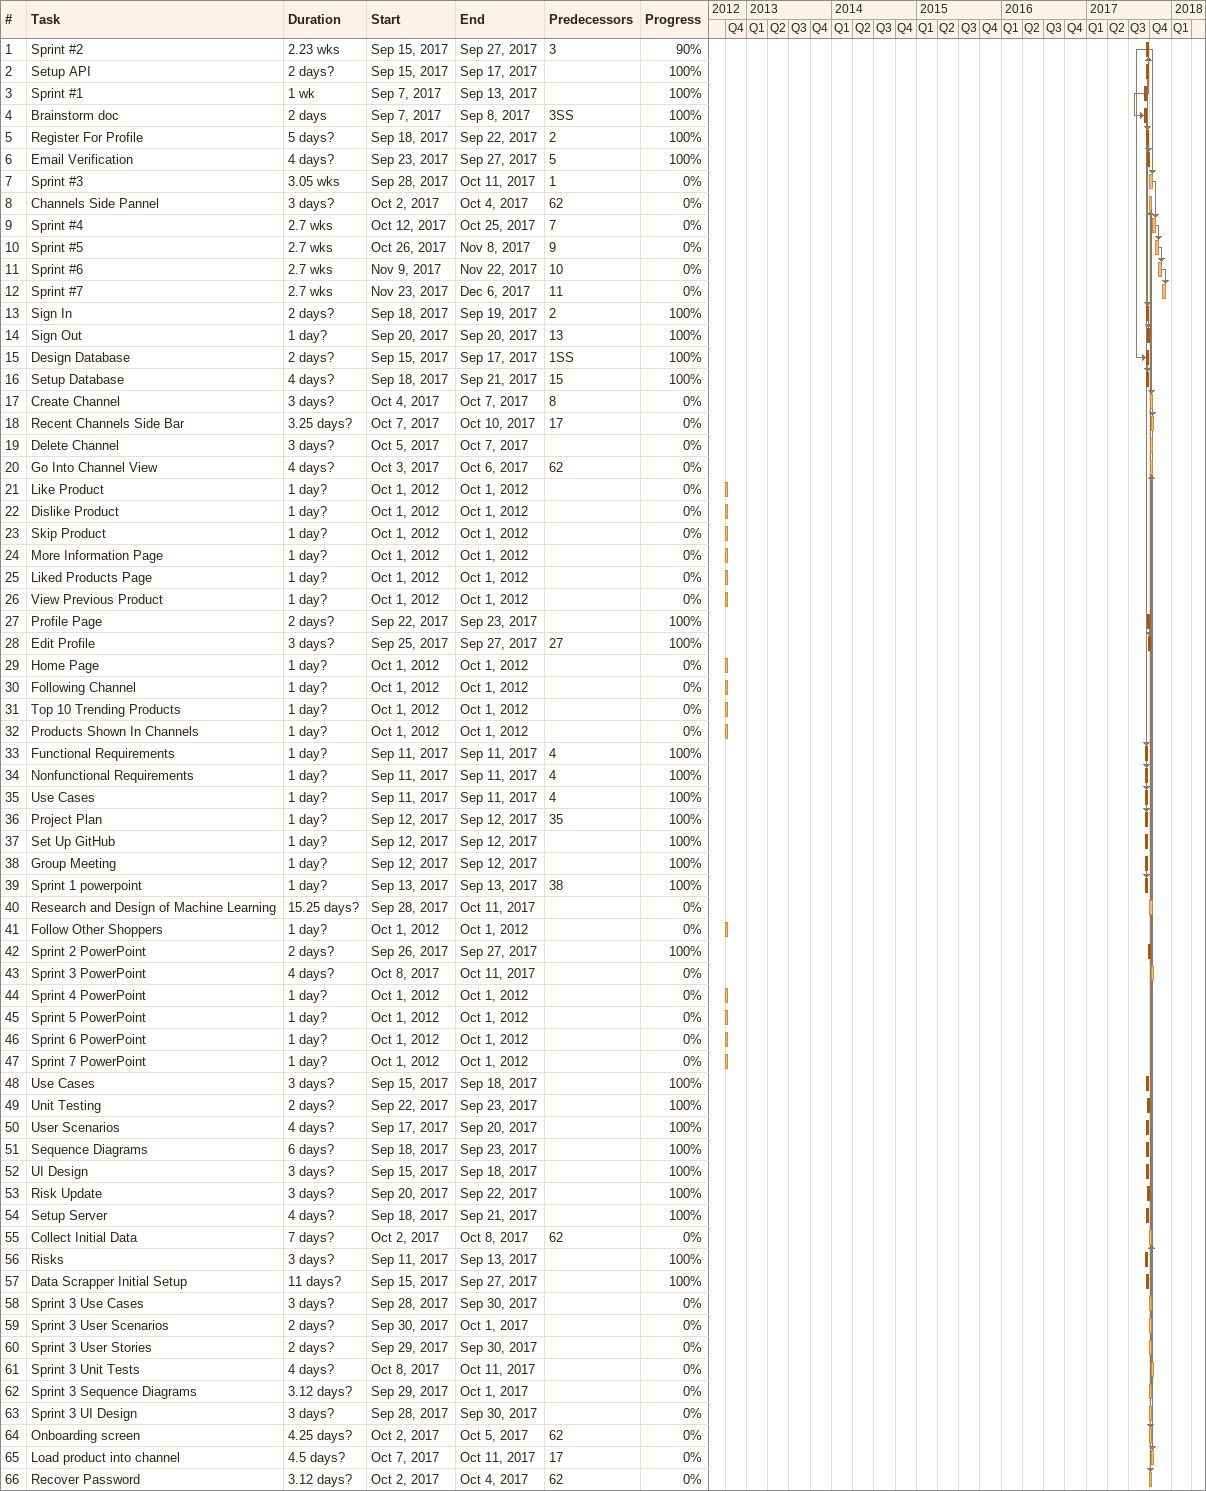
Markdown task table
| ID | Task | Duration | Start | Finish | Predecessors | % complete |
|---|---|---|---|---|---|---|
| 1 | Sprint #2 | 2.23w | 2017-09-15 | 2017-09-27 | 3 | 90 |
| 2 | Setup API | 2d? | 2017-09-15 | 2017-09-17 |  | 100 |
| 3 | Sprint #1 | 1w | 2017-09-07 | 2017-09-13 |  | 100 |
| 4 | Brainstorm doc | 2d | 2017-09-07 | 2017-09-08 | 3SS | 100 |
| 5 | Register For Profile | 5d? | 2017-09-18 | 2017-09-22 | 2 | 100 |
| 6 | Email Verification | 4d? | 2017-09-23 | 2017-09-27 | 5 | 100 |
| 7 | Sprint #3 | 3.05w | 2017-09-28 | 2017-10-11 | 1 | 0 |
| 8 | Channels Side Pannel | 3d? | 2017-10-02 | 2017-10-04 | 62 | 0 |
| 9 | Sprint #4 | 2.7w | 2017-10-12 | 2017-10-25 | 7 | 0 |
| 10 | Sprint #5 | 2.7w | 2017-10-26 | 2017-11-08 | 9 | 0 |
| 11 | Sprint #6 | 2.7w | 2017-11-09 | 2017-11-22 | 10 | 0 |
| 12 | Sprint #7 | 2.7w | 2017-11-23 | 2017-12-06 | 11 | 0 |
| 13 | Sign In | 2d? | 2017-09-18 | 2017-09-19 | 2 | 100 |
| 14 | Sign Out | 1d? | 2017-09-20 | 2017-09-20 | 13 | 100 |
| 15 | Design Database | 2d? | 2017-09-15 | 2017-09-17 | 1SS | 100 |
| 16 | Setup Database | 4d? | 2017-09-18 | 2017-09-21 | 15 | 100 |
| 17 | Create Channel | 3d? | 2017-10-04 | 2017-10-07 | 8 | 0 |
| 18 | Recent Channels Side Bar | 3.25d? | 2017-10-07 | 2017-10-10 | 17 | 0 |
| 19 | Delete Channel | 3d? | 2017-10-05 | 2017-10-07 |  | 0 |
| 20 | Go Into Channel View | 4d? | 2017-10-03 | 2017-10-06 | 62 | 0 |
| 21 | Like Product | 1d? | 2012-10-01 | 2012-10-01 |  | 0 |
| 22 | Dislike Product | 1d? | 2012-10-01 | 2012-10-01 |  | 0 |
| 23 | Skip Product | 1d? | 2012-10-01 | 2012-10-01 |  | 0 |
| 24 | More Information Page | 1d? | 2012-10-01 | 2012-10-01 |  | 0 |
| 25 | Liked Products Page | 1d? | 2012-10-01 | 2012-10-01 |  | 0 |
| 26 | View Previous Product | 1d? | 2012-10-01 | 2012-10-01 |  | 0 |
| 27 | Profile Page | 2d? | 2017-09-22 | 2017-09-23 |  | 100 |
| 28 | Edit Profile | 3d? | 2017-09-25 | 2017-09-27 | 27 | 100 |
| 29 | Home Page | 1d? | 2012-10-01 | 2012-10-01 |  | 0 |
| 30 | Following Channel | 1d? | 2012-10-01 | 2012-10-01 |  | 0 |
| 31 | Top 10 Trending Products | 1d? | 2012-10-01 | 2012-10-01 |  | 0 |
| 32 | Products Shown In Channels | 1d? | 2012-10-01 | 2012-10-01 |  | 0 |
| 33 | Functional Requirements | 1d? | 2017-09-11 | 2017-09-11 | 4 | 100 |
| 34 | Nonfunctional Requirements | 1d? | 2017-09-11 | 2017-09-11 | 4 | 100 |
| 35 | Use Cases | 1d? | 2017-09-11 | 2017-09-11 | 4 | 100 |
| 36 | Project Plan | 1d? | 2017-09-12 | 2017-09-12 | 35 | 100 |
| 37 | Set Up GitHub | 1d? | 2017-09-12 | 2017-09-12 |  | 100 |
| 38 | Group Meeting | 1d? | 2017-09-12 | 2017-09-12 |  | 100 |
| 39 | Sprint 1 powerpoint | 1d? | 2017-09-13 | 2017-09-13 | 38 | 100 |
| 40 | Research and Design of Machine Learning | 15.25d? | 2017-09-28 | 2017-10-11 |  | 0 |
| 41 | Follow Other Shoppers | 1d? | 2012-10-01 | 2012-10-01 |  | 0 |
| 42 | Sprint 2 PowerPoint | 2d? | 2017-09-26 | 2017-09-27 |  | 100 |
| 43 | Sprint 3 PowerPoint | 4d? | 2017-10-08 | 2017-10-11 |  | 0 |
| 44 | Sprint 4 PowerPoint | 1d? | 2012-10-01 | 2012-10-01 |  | 0 |
| 45 | Sprint 5 PowerPoint | 1d? | 2012-10-01 | 2012-10-01 |  | 0 |
| 46 | Sprint 6 PowerPoint | 1d? | 2012-10-01 | 2012-10-01 |  | 0 |
| 47 | Sprint 7 PowerPoint | 1d? | 2012-10-01 | 2012-10-01 |  | 0 |
| 48 | Use Cases | 3d? | 2017-09-15 | 2017-09-18 |  | 100 |
| 49 | Unit Testing | 2d? | 2017-09-22 | 2017-09-23 |  | 100 |
| 50 | User Scenarios | 4d? | 2017-09-17 | 2017-09-20 |  | 100 |
| 51 | Sequence Diagrams | 6d? | 2017-09-18 | 2017-09-23 |  | 100 |
| 52 | UI Design | 3d? | 2017-09-15 | 2017-09-18 |  | 100 |
| 53 | Risk Update | 3d? | 2017-09-20 | 2017-09-22 |  | 100 |
| 54 | Setup Server | 4d? | 2017-09-18 | 2017-09-21 |  | 100 |
| 55 | Collect Initial Data | 7d? | 2017-10-02 | 2017-10-08 | 62 | 0 |
| 56 | Risks | 3d? | 2017-09-11 | 2017-09-13 |  | 100 |
| 57 | Data Scrapper Initial Setup | 11d? | 2017-09-15 | 2017-09-27 |  | 100 |
| 58 | Sprint 3 Use Cases | 3d? | 2017-09-28 | 2017-09-30 |  | 0 |
| 59 | Sprint 3 User Scenarios | 2d? | 2017-09-30 | 2017-10-01 |  | 0 |
| 60 | Sprint 3 User Stories | 2d? | 2017-09-29 | 2017-09-30 |  | 0 |
| 61 | Sprint 3 Unit Tests | 4d? | 2017-10-08 | 2017-10-11 |  | 0 |
| 62 | Sprint 3 Sequence Diagrams | 3.12d? | 2017-09-29 | 2017-10-01 |  | 0 |
| 63 | Sprint 3 UI Design | 3d? | 2017-09-28 | 2017-09-30 |  | 0 |
| 64 | Onboarding screen | 4.25d? | 2017-10-02 | 2017-10-05 | 62 | 0 |
| 65 | Load product into channel | 4.5d? | 2017-10-07 | 2017-10-11 | 17 | 0 |
| 66 | Recover Password | 3.12d? | 2017-10-02 | 2017-10-04 | 62 | 0 |
